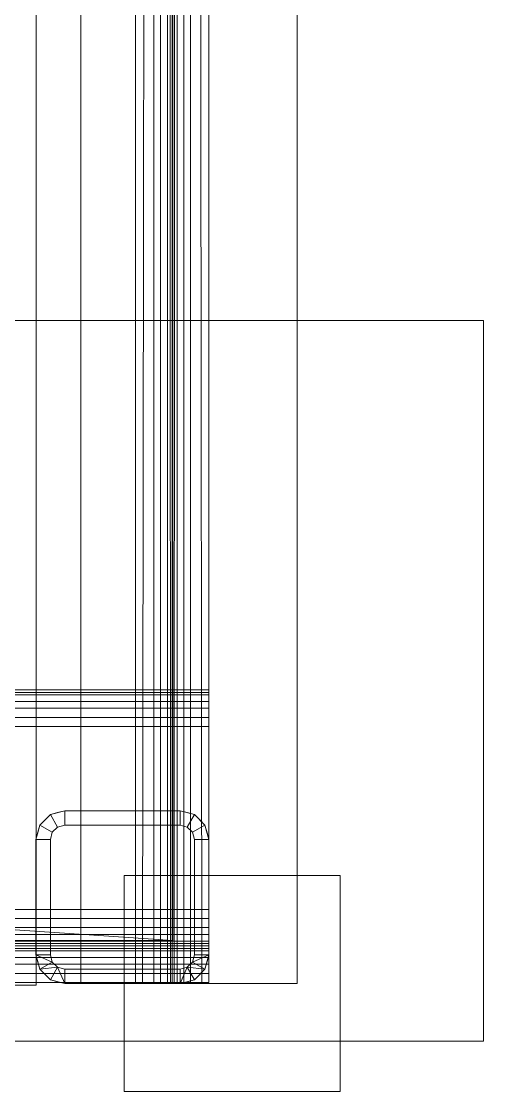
# Model space of a CAD drawing. Header units: millimetres. Extents: x 250 to 4397, y -1608 to 0.
# Drawn here: x 4064 to 4385, y -1485 to -742 of the extents above; entities that cross this region are included whole.
import ezdxf

# ---------------------------------------------------------------- set-up
doc = ezdxf.new("R2010")
doc.units = ezdxf.units.MM
for name, color, linetype, lineweight in [('A-FLOR', 192, 'Continuous', 9), ('A-FLOR-HRAL', 11, 'Continuous', 9), ('S-BEAM', 12, 'Continuous', 9), ('S-COLS', 52, 'Continuous', 9), ('S-FNDN', 32, 'Continuous', 9)]:
    doc.layers.add(name, color=color, linetype=linetype, lineweight=lineweight)

# ---------------------------------------------------------------- blocks, each defined once
blk = doc.blocks.new('Geländer - Familie1-974770-_3D_')
at = {"layer": 'A-FLOR-HRAL'}
for p, q in [((-75, -75), (-75, 75)), ((-75, 75), (75, 75)), ((75, 75), (75, -75)), ((75, -75), (-75, -75))]:
    blk.add_line(p, q, dxfattribs=at)
mesh = blk.add_polyface(dxfattribs=at)
corners = [(75, 75, 900), (-75, 75, 900), (-75, -75, 900), (75, -75, 900)]
mesh.append_faces([[corners[k] for k in face] for face in [(2, 3, 0, 1)]])
mesh = blk.add_polyface(dxfattribs=at)
corners = [(75, 75), (75, -75), (-75, -75), (-75, 75)]
mesh.append_faces([[corners[k] for k in face] for face in [(2, 3, 0, 1)]])
mesh = blk.add_polyface(dxfattribs=at)
corners = [(-75, 75, 900), (75, 75, 900), (75, 75), (-75, 75)]
mesh.append_faces([[corners[k] for k in face] for face in [(0, 1, 2, 3)]])
mesh = blk.add_polyface(dxfattribs=at)
corners = [(-75, -75, 900), (-75, 75, 900), (-75, 75), (-75, -75)]
mesh.append_faces([[corners[k] for k in face] for face in [(0, 1, 2, 3)]])
mesh = blk.add_polyface(dxfattribs=at)
corners = [(75, 75, 900), (75, -75, 900), (75, -75), (75, 75)]
mesh.append_faces([[corners[k] for k in face] for face in [(0, 1, 2, 3)]])
mesh = blk.add_polyface(dxfattribs=at)
corners = [(75, -75, 900), (-75, -75, 900), (-75, -75), (75, -75)]
mesh.append_faces([[corners[k] for k in face] for face in [(0, 1, 2, 3)]])

msp = doc.modelspace()

# ---------------------------------------------------------------- block references
at = {"rotation": 180}
msp.add_blockref('Geländer - Familie1-974770-_3D_', (4210.54, -1409.89, 4300), dxfattribs=at)

# ---------------------------------------------------------------- meshes
at = {"layer": 'A-FLOR'}
mesh = msp.add_polyface(dxfattribs=at)
corners = [(4169.3, -200, 4450), (4169.3, -1380, 4450), (444.3, -1380, 4450), (444.3, -200, 4450), (632.6, -439.25, 4450), (632.6, -1199.25, 4450), (1492.6, -1199.25, 4450), (1492.6, -439.25, 4450)]
mesh.append_faces([[corners[k] for k in face] for face in [(7, 0, 1, 6), (6, 1, 2, 5)]], dxfattribs={"vtx0": -1, "vtx2": -1})
mesh.append_faces([[corners[k] for k in face] for face in [(3, 0, 7, 4), (2, 3, 4, 5)]], dxfattribs={"vtx1": -1, "vtx3": -1})
mesh = msp.add_polyface(dxfattribs=at)
corners = [(4169.3, -1380, 4500), (4169.3, -200, 4500), (444.3, -200, 4500), (444.3, -1380, 4500), (632.6, -1199.25, 4500), (632.6, -439.25, 4500), (1492.6, -439.25, 4500), (1492.6, -1199.25, 4500)]
mesh.append_faces([[corners[k] for k in face] for face in [(3, 4, 5, 2), (6, 1, 2, 5)]], dxfattribs={"vtx0": -1, "vtx2": -1})
mesh.append_faces([[corners[k] for k in face] for face in [(3, 0, 7, 4), (6, 7, 0, 1)]], dxfattribs={"vtx1": -1, "vtx3": -1})
mesh = msp.add_polyface(dxfattribs=at)
corners = [(4169.3, -1380, 4450), (4169.3, -200, 4450), (4169.3, -200, 4500), (4169.3, -1380, 4500)]
mesh.append_faces([[corners[k] for k in face] for face in [(0, 1, 2, 3)]])
mesh = msp.add_polyface(dxfattribs=at)
corners = [(444.3, -1380, 4450), (4169.3, -1380, 4450), (4169.3, -1380, 4500), (444.3, -1380, 4500)]
mesh.append_faces([[corners[k] for k in face] for face in [(3, 0, 1, 2)]])
at = {"layer": 'A-FLOR-HRAL'}
mesh = msp.add_polyface(dxfattribs=at)
corners = [(4105.54, -1409.89, 5074.91), (4255.54, -1409.89, 5074.91), (4255.54, -125, 5074.91), (4105.54, -275, 5074.91)]
mesh.append_faces([[corners[k] for k in face] for face in [(3, 0, 1, 2)]])
mesh = msp.add_polyface(dxfattribs=at)
corners = [(4255.54, -1409.89, 4924.91), (4105.54, -1409.89, 4924.91), (4105.54, -275, 4924.91), (4255.54, -125, 4924.91)]
mesh.append_faces([[corners[k] for k in face] for face in [(0, 1, 2, 3)]])
mesh = msp.add_polyface(dxfattribs=at)
corners = [(4105.54, -1409.89, 4774.91), (4255.54, -1409.89, 4774.91), (4255.54, -125, 4774.91), (4105.54, -275, 4774.91)]
mesh.append_faces([[corners[k] for k in face] for face in [(3, 0, 1, 2)]])
mesh = msp.add_polyface(dxfattribs=at)
corners = [(4255.54, -1409.89, 4624.91), (4105.54, -1409.89, 4624.91), (4105.54, -275, 4624.91), (4255.54, -125, 4624.91)]
mesh.append_faces([[corners[k] for k in face] for face in [(0, 1, 2, 3)]])
mesh = msp.add_polyface(dxfattribs=at)
corners = [(4105.54, -1409.89, 4474.91), (4255.54, -1409.89, 4474.91), (4255.54, -125, 4474.91), (4105.54, -275, 4474.91)]
mesh.append_faces([[corners[k] for k in face] for face in [(3, 0, 1, 2)]])
mesh = msp.add_polyface(dxfattribs=at)
corners = [(4255.54, -1409.89, 4324.91), (4105.54, -1409.89, 4324.91), (4105.54, -275, 4324.91), (4255.54, -125, 4324.91)]
mesh.append_faces([[corners[k] for k in face] for face in [(0, 1, 2, 3)]])
mesh = msp.add_polyface(dxfattribs=at)
corners = [(4255.54, -1409.89, 5124.91), (4105.54, -1409.89, 5124.91), (4105.54, -275, 5124.91), (4255.54, -125, 5124.91)]
mesh.append_faces([[corners[k] for k in face] for face in [(0, 1, 2, 3)]])
mesh = msp.add_polyface(dxfattribs=at)
corners = [(4105.54, -1409.89, 5274.91), (4255.54, -1409.89, 5274.91), (4255.54, -125, 5274.91), (4105.54, -275, 5274.91)]
mesh.append_faces([[corners[k] for k in face] for face in [(3, 0, 1, 2)]])
mesh = msp.add_polyface(dxfattribs=at)
corners = [(4255.54, -1409.89, 5074.91), (4255.54, -1409.89, 4924.91), (4255.54, -125, 4924.91), (4255.54, -125, 5074.91)]
mesh.append_faces([[corners[k] for k in face] for face in [(0, 1, 2, 3)]])
mesh = msp.add_polyface(dxfattribs=at)
corners = [(4255.54, -1409.89, 4774.91), (4255.54, -1409.89, 4624.91), (4255.54, -125, 4624.91), (4255.54, -125, 4774.91)]
mesh.append_faces([[corners[k] for k in face] for face in [(0, 1, 2, 3)]])
mesh = msp.add_polyface(dxfattribs=at)
corners = [(4255.54, -1409.89, 4474.91), (4255.54, -1409.89, 4324.91), (4255.54, -125, 4324.91), (4255.54, -125, 4474.91)]
mesh.append_faces([[corners[k] for k in face] for face in [(0, 1, 2, 3)]])
mesh = msp.add_polyface(dxfattribs=at)
corners = [(4255.54, -1409.89, 5274.91), (4255.54, -1409.89, 5124.91), (4255.54, -125, 5124.91), (4255.54, -125, 5274.91)]
mesh.append_faces([[corners[k] for k in face] for face in [(0, 1, 2, 3)]])
mesh = msp.add_polyface(dxfattribs=at)
corners = [(4105.54, -1409.89, 4924.91), (4105.54, -1409.89, 5074.91), (4105.54, -275, 5074.91), (4105.54, -275, 4924.91)]
mesh.append_faces([[corners[k] for k in face] for face in [(0, 1, 2, 3)]])
mesh = msp.add_polyface(dxfattribs=at)
corners = [(4105.54, -1409.89, 4624.91), (4105.54, -1409.89, 4774.91), (4105.54, -275, 4774.91), (4105.54, -275, 4624.91)]
mesh.append_faces([[corners[k] for k in face] for face in [(0, 1, 2, 3)]])
mesh = msp.add_polyface(dxfattribs=at)
corners = [(4105.54, -1409.89, 4324.91), (4105.54, -1409.89, 4474.91), (4105.54, -275, 4474.91), (4105.54, -275, 4324.91)]
mesh.append_faces([[corners[k] for k in face] for face in [(0, 1, 2, 3)]])
mesh = msp.add_polyface(dxfattribs=at)
corners = [(4105.54, -1409.89, 5124.91), (4105.54, -1409.89, 5274.91), (4105.54, -275, 5274.91), (4105.54, -275, 5124.91)]
mesh.append_faces([[corners[k] for k in face] for face in [(0, 1, 2, 3)]])
mesh = msp.add_polyface(dxfattribs=at)
corners = [(4255.54, -1409.89, 5074.91), (4105.54, -1409.89, 5074.91), (4105.54, -1409.89, 4924.91), (4255.54, -1409.89, 4924.91)]
mesh.append_faces([[corners[k] for k in face] for face in [(1, 2, 3, 0)]])
mesh = msp.add_polyface(dxfattribs=at)
corners = [(4255.54, -1409.89, 4774.91), (4105.54, -1409.89, 4774.91), (4105.54, -1409.89, 4624.91), (4255.54, -1409.89, 4624.91)]
mesh.append_faces([[corners[k] for k in face] for face in [(2, 3, 0, 1)]])
mesh = msp.add_polyface(dxfattribs=at)
corners = [(4255.54, -1409.89, 4474.91), (4105.54, -1409.89, 4474.91), (4105.54, -1409.89, 4324.91), (4255.54, -1409.89, 4324.91)]
mesh.append_faces([[corners[k] for k in face] for face in [(2, 3, 0, 1)]])
mesh = msp.add_polyface(dxfattribs=at)
corners = [(4105.54, -1409.89, 5274.91), (4105.54, -1409.89, 5124.91), (4255.54, -1409.89, 5124.91), (4255.54, -1409.89, 5274.91)]
mesh.append_faces([[corners[k] for k in face] for face in [(0, 1, 2, 3)]])
at = {"layer": 'S-BEAM'}
mesh = msp.add_polyface(dxfattribs=at)
corners = [(3991.3, -184.26, 4300), (4194.3, -184.26, 4300), (4194.3, -1409.26, 4300), (3991.3, -1409.26, 4300)]
mesh.append_faces([[corners[k] for k in face] for face in [(0, 1, 2, 3)]])
mesh = msp.add_polyface(dxfattribs=at)
corners = [(4143.5, -184.26, 4325.4), (4016.7, -184.26, 4325.4), (4016.7, -1409.26, 4325.4), (4143.5, -1409.26, 4325.4)]
mesh.append_faces([[corners[k] for k in face] for face in [(0, 1, 2, 3)]])
mesh = msp.add_polyface(dxfattribs=at)
corners = [(4168.9, -184.26, 4350.8), (4165.5, -184.26, 4338.1), (4156.2, -184.26, 4328.8), (4143.5, -184.26, 4325.4), (4143.5, -1409.26, 4325.4), (4156.2, -1409.26, 4328.8), (4165.5, -1409.26, 4338.1), (4168.9, -1409.26, 4350.8), (4148.36, -1409.26, 4326.7), (4149.85, -184.26, 4327.1), (4160.85, -1409.26, 4333.45), (4160.85, -184.26, 4333.45), (4167.6, -1409.26, 4345.93), (4167.2, -184.26, 4344.45)]
mesh.append_faces([[corners[k] for k in face] for face in [(5, 2, 9, 8), (6, 1, 11, 10), (2, 5, 10, 11)]], dxfattribs={"vtx0": -1, "vtx2": -1})
mesh.append_faces([[corners[k] for k in face] for face in [(0, 13, 12, 7)]], dxfattribs={"vtx1": -1})
mesh.append_faces([[corners[k] for k in face] for face in [(13, 1, 6, 12)]], dxfattribs={"vtx1": -1, "vtx3": -1})
mesh.append_faces([[corners[k] for k in face] for face in [(3, 4, 8, 9)]], dxfattribs={"vtx2": -1})
mesh = msp.add_polyface(dxfattribs=at)
corners = [(4168.9, -184.26, 4477.6), (4168.9, -184.26, 4350.8), (4168.9, -1409.26, 4350.8), (4168.9, -1409.26, 4477.6)]
mesh.append_faces([[corners[k] for k in face] for face in [(0, 1, 2, 3)]])
mesh = msp.add_polyface(dxfattribs=at)
corners = [(4194.3, -184.26, 4503), (4181.6, -184.26, 4499.6), (4172.3, -184.26, 4490.3), (4168.9, -184.26, 4477.6), (4168.9, -1409.26, 4477.6), (4172.3, -1409.26, 4490.3), (4181.6, -1409.26, 4499.6), (4194.3, -1409.26, 4503), (4189.43, -1409.26, 4501.7), (4187.95, -184.26, 4501.3), (4176.95, -1409.26, 4494.95), (4176.95, -184.26, 4494.95), (4170.2, -1409.26, 4482.47), (4170.6, -184.26, 4483.95)]
mesh.append_faces([[corners[k] for k in face] for face in [(12, 13, 3, 4)]], dxfattribs={"vtx0": -1})
mesh.append_faces([[corners[k] for k in face] for face in [(10, 11, 2, 5), (5, 2, 13, 12), (11, 10, 6, 1)]], dxfattribs={"vtx0": -1, "vtx2": -1})
mesh.append_faces([[corners[k] for k in face] for face in [(9, 1, 6, 8)]], dxfattribs={"vtx1": -1, "vtx3": -1})
mesh.append_faces([[corners[k] for k in face] for face in [(8, 7, 0, 9)]], dxfattribs={"vtx3": -1})
mesh = msp.add_polyface(dxfattribs=at)
corners = [(4194.3, -184.26, 4300), (4194.3, -184.26, 4503), (4194.3, -1409.26, 4503), (4194.3, -1409.26, 4300)]
mesh.append_faces([[corners[k] for k in face] for face in [(0, 1, 2, 3)]])
mesh = msp.add_polyface(dxfattribs=at)
corners = [(4074.43, -1411, 2239.99), (4054.43, -1411, 2239.99), (4054.43, -191, 2239.99), (4074.43, -191, 2239.99)]
mesh.append_faces([[corners[k] for k in face] for face in [(0, 1, 2, 3)]])
mesh = msp.add_polyface(dxfattribs=at)
corners = [(4054.43, -1411, 2359.99), (4074.43, -1411, 2359.99), (4074.43, -191, 2359.99), (4054.43, -191, 2359.99)]
mesh.append_faces([[corners[k] for k in face] for face in [(0, 1, 2, 3)]])
mesh = msp.add_polyface(dxfattribs=at)
corners = [(4074.43, -1411, 2359.99), (4074.43, -1411, 2239.99), (4074.43, -191, 2239.99), (4074.43, -191, 2359.99)]
mesh.append_faces([[corners[k] for k in face] for face in [(3, 0, 1, 2)]])
mesh = msp.add_polyface(dxfattribs=at)
corners = [(4194.3, -1206.26, 4300), (4194.3, -1409.26, 4300), (434.3, -1409.26, 4300), (434.3, -1206.26, 4300)]
mesh.append_faces([[corners[k] for k in face] for face in [(0, 1, 2, 3)]])
mesh = msp.add_polyface(dxfattribs=at)
corners = [(4194.3, -1231.66, 4325.4), (4194.3, -1218.96, 4322), (4194.3, -1209.66, 4312.7), (4194.3, -1206.26, 4300), (434.3, -1206.26, 4300), (434.3, -1209.66, 4312.7), (434.3, -1218.96, 4322), (434.3, -1231.66, 4325.4), (434.3, -1225.32, 4323.7), (4194.3, -1225.31, 4323.7), (434.3, -1214.31, 4317.35), (4194.3, -1214.31, 4317.35), (434.3, -1207.96, 4306.34), (4194.3, -1207.96, 4306.35)]
mesh.append_faces([[corners[k] for k in face] for face in [(12, 13, 3, 4)]], dxfattribs={"vtx0": -1})
mesh.append_faces([[corners[k] for k in face] for face in [(10, 11, 2, 5), (5, 2, 13, 12), (11, 10, 6, 1)]], dxfattribs={"vtx0": -1, "vtx2": -1})
mesh.append_faces([[corners[k] for k in face] for face in [(9, 1, 6, 8)]], dxfattribs={"vtx1": -1, "vtx3": -1})
mesh.append_faces([[corners[k] for k in face] for face in [(8, 7, 0, 9)]], dxfattribs={"vtx3": -1})
mesh = msp.add_polyface(dxfattribs=at)
corners = [(4194.3, -1409.26, 4503), (4194.3, -1409.26, 4300), (4194.3, -1206.26, 4300), (4194.3, -1209.66, 4312.7), (4194.3, -1218.96, 4322), (4194.3, -1231.66, 4325.4), (4194.3, -1358.46, 4325.4), (4194.3, -1371.16, 4328.8), (4194.3, -1380.45, 4338.1), (4194.3, -1383.86, 4350.8), (4194.3, -1383.86, 4477.6), (4194.3, -1387.26, 4490.3), (4194.3, -1396.56, 4499.6)]
mesh.append_faces([[corners[k] for k in face] for face in [(7, 1, 6), (9, 1, 8)]], dxfattribs={"vtx0": -1, "vtx1": -1})
mesh.append_faces([[corners[k] for k in face] for face in [(6, 1, 2, 5), (1, 7, 8)]], dxfattribs={"vtx0": -1, "vtx2": -1})
mesh.append_faces([[corners[k] for k in face] for face in [(9, 10, 0, 1)]], dxfattribs={"vtx1": -1, "vtx3": -1})
mesh.append_faces([[corners[k] for k in face] for face in [(11, 12, 0, 10)]], dxfattribs={"vtx2": -1})
mesh.append_faces([[corners[k] for k in face] for face in [(2, 3, 4, 5)]], dxfattribs={"vtx3": -1})
mesh = msp.add_polyface(dxfattribs=at)
corners = [(4194.3, -1358.46, 4325.4), (4194.3, -1231.66, 4325.4), (434.3, -1231.66, 4325.4), (434.3, -1358.46, 4325.4)]
mesh.append_faces([[corners[k] for k in face] for face in [(0, 1, 2, 3)]])
mesh = msp.add_polyface(dxfattribs=at)
corners = [(4194.3, -1383.86, 4350.8), (4194.3, -1380.45, 4338.1), (4194.3, -1371.16, 4328.8), (4194.3, -1358.46, 4325.4), (434.3, -1358.46, 4325.4), (434.3, -1371.16, 4328.8), (434.3, -1380.45, 4338.1), (434.3, -1383.86, 4350.8), (434.3, -1364.8, 4327.1), (4194.3, -1364.81, 4327.1), (434.3, -1375.81, 4333.45), (4194.3, -1375.81, 4333.45), (434.3, -1382.16, 4344.46), (4194.3, -1382.16, 4344.45)]
mesh.append_faces([[corners[k] for k in face] for face in [(5, 2, 9, 8), (6, 1, 11, 10), (2, 5, 10, 11)]], dxfattribs={"vtx0": -1, "vtx2": -1})
mesh.append_faces([[corners[k] for k in face] for face in [(0, 13, 12, 7)]], dxfattribs={"vtx1": -1})
mesh.append_faces([[corners[k] for k in face] for face in [(13, 1, 6, 12)]], dxfattribs={"vtx1": -1, "vtx3": -1})
mesh.append_faces([[corners[k] for k in face] for face in [(3, 4, 8, 9)]], dxfattribs={"vtx2": -1})
mesh = msp.add_polyface(dxfattribs=at)
corners = [(4194.3, -1383.86, 4477.6), (4194.3, -1383.86, 4350.8), (434.3, -1383.86, 4350.8), (434.3, -1383.86, 4477.6)]
mesh.append_faces([[corners[k] for k in face] for face in [(1, 2, 3, 0)]])
mesh = msp.add_polyface(dxfattribs=at)
corners = [(4194.3, -1409.26, 4503), (4194.3, -1396.56, 4499.6), (4194.3, -1387.26, 4490.3), (4194.3, -1383.86, 4477.6), (434.3, -1383.86, 4477.6), (434.3, -1387.26, 4490.3), (434.3, -1396.56, 4499.6), (434.3, -1409.26, 4503), (434.3, -1402.92, 4501.3), (4194.3, -1402.91, 4501.3), (434.3, -1391.91, 4494.95), (4194.3, -1391.91, 4494.95), (434.3, -1385.56, 4483.94), (4194.3, -1385.56, 4483.95)]
mesh.append_faces([[corners[k] for k in face] for face in [(12, 13, 3, 4)]], dxfattribs={"vtx0": -1})
mesh.append_faces([[corners[k] for k in face] for face in [(10, 11, 2, 5), (5, 2, 13, 12), (11, 10, 6, 1)]], dxfattribs={"vtx0": -1, "vtx2": -1})
mesh.append_faces([[corners[k] for k in face] for face in [(9, 1, 6, 8)]], dxfattribs={"vtx1": -1, "vtx3": -1})
mesh.append_faces([[corners[k] for k in face] for face in [(8, 7, 0, 9)]], dxfattribs={"vtx3": -1})
mesh = msp.add_polyface(dxfattribs=at)
corners = [(4194.3, -1409.26, 4300), (4194.3, -1409.26, 4503), (434.3, -1409.26, 4503), (434.3, -1409.26, 4300)]
mesh.append_faces([[corners[k] for k in face] for face in [(0, 1, 2, 3)]])
mesh = msp.add_polyface(dxfattribs=at)
corners = [(4194.3, -1409.26, 4503), (4181.6, -1409.26, 4499.6), (4172.3, -1409.26, 4490.3), (4168.9, -1409.26, 4477.6), (4168.9, -1409.26, 4350.8), (4165.5, -1409.26, 4338.1), (4156.2, -1409.26, 4328.8), (4143.5, -1409.26, 4325.4), (4016.7, -1409.26, 4325.4), (4004, -1409.26, 4322), (3994.7, -1409.26, 4312.7), (3991.3, -1409.26, 4300), (4194.3, -1409.26, 4300)]
mesh.append_faces([[corners[k] for k in face] for face in [(7, 12, 6), (5, 12, 4)]], dxfattribs={"vtx0": -1, "vtx1": -1})
mesh.append_faces([[corners[k] for k in face] for face in [(0, 3, 4, 12)]], dxfattribs={"vtx0": -1, "vtx2": -1})
mesh.append_faces([[corners[k] for k in face] for face in [(5, 6, 12)]], dxfattribs={"vtx1": -1, "vtx2": -1})
mesh.append_faces([[corners[k] for k in face] for face in [(11, 12, 7, 8)]], dxfattribs={"vtx1": -1, "vtx3": -1})
mesh.append_faces([[corners[k] for k in face] for face in [(9, 10, 11, 8)]], dxfattribs={"vtx2": -1})
mesh.append_faces([[corners[k] for k in face] for face in [(0, 1, 2, 3)]], dxfattribs={"vtx3": -1})
mesh = msp.add_polyface(dxfattribs=at)
corners = [(4054.43, -1411, 2359.99), (4054.43, -1411, 2239.99), (4074.43, -1411, 2239.99), (4074.43, -1411, 2359.99)]
mesh.append_faces([[corners[k] for k in face] for face in [(1, 2, 3, 0)]])
at = {"layer": 'S-COLS'}
mesh = msp.add_polyface(dxfattribs=at)
corners = [(4174.3, -1290), (4184.3, -1292.68), (4191.62, -1300), (4194.3, -1310), (4194.3, -1390), (4191.62, -1400), (4184.3, -1407.32), (4174.3, -1410), (4094.3, -1410), (4084.3, -1407.32), (4076.98, -1400), (4074.3, -1390), (4074.3, -1310), (4076.98, -1300), (4084.3, -1292.68), (4094.3, -1290), (4174.3, -1300), (4094.3, -1300), (4089.3, -1301.34), (4085.64, -1305), (4084.3, -1310), (4084.3, -1390), (4085.64, -1395), (4089.3, -1398.66), (4094.3, -1400), (4174.3, -1400), (4179.3, -1398.66), (4182.96, -1395), (4184.3, -1390), (4184.3, -1310), (4182.96, -1305), (4179.3, -1301.34)]
mesh.append_faces([[corners[k] for k in face] for face in [(24, 8, 23), (23, 10, 22), (6, 26, 5)]], dxfattribs={"vtx0": -1, "vtx1": -1})
mesh.append_faces([[corners[k] for k in face] for face in [(12, 20, 21, 11), (19, 13, 14, 18), (15, 17, 18, 14), (22, 10, 11, 21), (8, 24, 25, 7), (30, 2, 3, 29), (26, 6, 7, 25), (5, 26, 27, 4)]], dxfattribs={"vtx0": -1, "vtx2": -1})
mesh.append_faces([[corners[k] for k in face] for face in [(9, 10, 23, 8), (27, 28, 4)]], dxfattribs={"vtx1": -1, "vtx2": -1})
mesh.append_faces([[corners[k] for k in face] for face in [(12, 13, 19, 20), (16, 17, 15, 0), (31, 16, 0, 1), (30, 31, 1, 2), (28, 29, 3, 4)]], dxfattribs={"vtx1": -1, "vtx3": -1})
mesh = msp.add_polyface(dxfattribs=at)
corners = [(4074.3, -1310, 4300), (4076.98, -1300, 4300), (4084.3, -1292.68, 4300), (4094.3, -1290, 4300), (4094.3, -1290), (4084.3, -1292.68), (4076.98, -1300), (4074.3, -1310), (4090.43, -1291.04), (4089.3, -1291.34, 4300), (4080.64, -1296.34, 4300), (4080.64, -1296.34), (4075.34, -1306.13, 4300), (4075.64, -1305)]
mesh.append_faces([[corners[k] for k in face] for face in [(8, 9, 3, 4)]], dxfattribs={"vtx0": -1})
mesh.append_faces([[corners[k] for k in face] for face in [(13, 1, 6)]], dxfattribs={"vtx0": -1, "vtx1": -1})
mesh.append_faces([[corners[k] for k in face] for face in [(5, 2, 9, 8), (6, 1, 10)]], dxfattribs={"vtx0": -1, "vtx2": -1})
mesh.append_faces([[corners[k] for k in face] for face in [(5, 11, 2)]], dxfattribs={"vtx1": -1, "vtx2": -1})
mesh.append_faces([[corners[k] for k in face] for face in [(11, 6, 10, 2), (13, 7, 12, 1)]], dxfattribs={"vtx1": -1, "vtx3": -1})
mesh.append_faces([[corners[k] for k in face] for face in [(7, 0, 12)]], dxfattribs={"vtx2": -1})
mesh = msp.add_polyface(dxfattribs=at)
corners = [(4174.3, -1290, 4300), (4094.3, -1290, 4300), (4084.3, -1292.68, 4300), (4076.98, -1300, 4300), (4074.3, -1310, 4300), (4074.3, -1390, 4300), (4076.98, -1400, 4300), (4084.3, -1407.32, 4300), (4094.3, -1410, 4300), (4174.3, -1410, 4300), (4184.3, -1407.32, 4300), (4191.62, -1400, 4300), (4194.3, -1390, 4300), (4194.3, -1310, 4300), (4191.62, -1300, 4300), (4184.3, -1292.68, 4300), (4174.3, -1300, 4300), (4179.3, -1301.34, 4300), (4182.96, -1305, 4300), (4184.3, -1310, 4300), (4184.3, -1390, 4300), (4182.96, -1395, 4300), (4179.3, -1398.66, 4300), (4174.3, -1400, 4300), (4094.3, -1400, 4300), (4089.3, -1398.66, 4300), (4085.64, -1395, 4300), (4084.3, -1390, 4300), (4084.3, -1310, 4300), (4085.64, -1305, 4300), (4089.3, -1301.34, 4300), (4094.3, -1300, 4300)]
mesh.append_faces([[corners[k] for k in face] for face in [(23, 9, 22), (22, 11, 21), (7, 25, 6)]], dxfattribs={"vtx0": -1, "vtx1": -1})
mesh.append_faces([[corners[k] for k in face] for face in [(13, 19, 20, 12), (18, 14, 15, 17), (0, 16, 17, 15), (21, 11, 12, 20), (9, 23, 24, 8), (29, 3, 4, 28), (25, 7, 8, 24), (6, 25, 26, 5)]], dxfattribs={"vtx0": -1, "vtx2": -1})
mesh.append_faces([[corners[k] for k in face] for face in [(10, 11, 22, 9), (26, 27, 5)]], dxfattribs={"vtx1": -1, "vtx2": -1})
mesh.append_faces([[corners[k] for k in face] for face in [(13, 14, 18, 19), (31, 16, 0, 1), (30, 31, 1, 2), (29, 30, 2, 3), (27, 28, 4, 5)]], dxfattribs={"vtx1": -1, "vtx3": -1})
mesh = msp.add_polyface(dxfattribs=at)
corners = [(4094.3, -1290, 4300), (4174.3, -1290, 4300), (4174.3, -1290), (4094.3, -1290)]
mesh.append_faces([[corners[k] for k in face] for face in [(3, 0, 1, 2)]])
mesh = msp.add_polyface(dxfattribs=at)
corners = [(4174.3, -1290, 4300), (4184.3, -1292.68, 4300), (4191.62, -1300, 4300), (4194.3, -1310, 4300), (4194.3, -1310), (4191.62, -1300), (4184.3, -1292.68), (4174.3, -1290), (4193.26, -1306.13), (4192.96, -1305, 4300), (4187.96, -1296.34, 4300), (4187.96, -1296.34), (4178.17, -1291.04, 4300), (4179.3, -1291.34)]
mesh.append_faces([[corners[k] for k in face] for face in [(8, 9, 3, 4)]], dxfattribs={"vtx0": -1})
mesh.append_faces([[corners[k] for k in face] for face in [(13, 1, 6)]], dxfattribs={"vtx0": -1, "vtx1": -1})
mesh.append_faces([[corners[k] for k in face] for face in [(5, 2, 9, 8), (6, 1, 10)]], dxfattribs={"vtx0": -1, "vtx2": -1})
mesh.append_faces([[corners[k] for k in face] for face in [(5, 11, 2)]], dxfattribs={"vtx1": -1, "vtx2": -1})
mesh.append_faces([[corners[k] for k in face] for face in [(11, 6, 10, 2), (13, 7, 12, 1)]], dxfattribs={"vtx1": -1, "vtx3": -1})
mesh.append_faces([[corners[k] for k in face] for face in [(7, 0, 12)]], dxfattribs={"vtx2": -1})
mesh = msp.add_polyface(dxfattribs=at)
corners = [(4094.3, -1300, 4300), (4089.3, -1301.34, 4300), (4085.64, -1305, 4300), (4084.3, -1310, 4300), (4084.3, -1310), (4085.64, -1305), (4089.3, -1301.34), (4094.3, -1300)]
mesh.append_faces([[corners[k] for k in face] for face in [(5, 2, 3, 4)]], dxfattribs={"vtx0": -1})
mesh.append_faces([[corners[k] for k in face] for face in [(2, 5, 6, 1)]], dxfattribs={"vtx0": -1, "vtx2": -1})
mesh.append_faces([[corners[k] for k in face] for face in [(7, 0, 1, 6)]], dxfattribs={"vtx2": -1})
mesh = msp.add_polyface(dxfattribs=at)
corners = [(4174.3, -1300, 4300), (4094.3, -1300, 4300), (4094.3, -1300), (4174.3, -1300)]
mesh.append_faces([[corners[k] for k in face] for face in [(3, 0, 1, 2)]])
mesh = msp.add_polyface(dxfattribs=at)
corners = [(4184.3, -1310, 4300), (4182.96, -1305, 4300), (4179.3, -1301.34, 4300), (4174.3, -1300, 4300), (4174.3, -1300), (4179.3, -1301.34), (4182.96, -1305), (4184.3, -1310)]
mesh.append_faces([[corners[k] for k in face] for face in [(5, 2, 3, 4)]], dxfattribs={"vtx0": -1})
mesh.append_faces([[corners[k] for k in face] for face in [(2, 5, 6, 1)]], dxfattribs={"vtx0": -1, "vtx2": -1})
mesh.append_faces([[corners[k] for k in face] for face in [(7, 0, 1, 6)]], dxfattribs={"vtx2": -1})
mesh = msp.add_polyface(dxfattribs=at)
corners = [(4074.3, -1390, 4300), (4074.3, -1310, 4300), (4074.3, -1310), (4074.3, -1390)]
mesh.append_faces([[corners[k] for k in face] for face in [(0, 1, 2, 3)]])
mesh = msp.add_polyface(dxfattribs=at)
corners = [(4084.3, -1310, 4300), (4084.3, -1390, 4300), (4084.3, -1390), (4084.3, -1310)]
mesh.append_faces([[corners[k] for k in face] for face in [(0, 1, 2, 3)]])
mesh = msp.add_polyface(dxfattribs=at)
corners = [(4184.3, -1390, 4300), (4184.3, -1310, 4300), (4184.3, -1310), (4184.3, -1390)]
mesh.append_faces([[corners[k] for k in face] for face in [(3, 0, 1, 2)]])
mesh = msp.add_polyface(dxfattribs=at)
corners = [(4194.3, -1310, 4300), (4194.3, -1390, 4300), (4194.3, -1390), (4194.3, -1310)]
mesh.append_faces([[corners[k] for k in face] for face in [(0, 1, 2, 3)]])
mesh = msp.add_polyface(dxfattribs=at)
corners = [(4094.3, -1410, 4300), (4084.3, -1407.32, 4300), (4076.98, -1400, 4300), (4074.3, -1390, 4300), (4074.3, -1390), (4076.98, -1400), (4084.3, -1407.32), (4094.3, -1410), (4075.34, -1393.87), (4075.64, -1395, 4300), (4080.64, -1403.66, 4300), (4080.64, -1403.66), (4090.43, -1408.96, 4300), (4089.3, -1408.66)]
mesh.append_faces([[corners[k] for k in face] for face in [(8, 9, 3, 4)]], dxfattribs={"vtx0": -1})
mesh.append_faces([[corners[k] for k in face] for face in [(13, 1, 6)]], dxfattribs={"vtx0": -1, "vtx1": -1})
mesh.append_faces([[corners[k] for k in face] for face in [(5, 2, 9, 8), (6, 1, 10)]], dxfattribs={"vtx0": -1, "vtx2": -1})
mesh.append_faces([[corners[k] for k in face] for face in [(5, 11, 2)]], dxfattribs={"vtx1": -1, "vtx2": -1})
mesh.append_faces([[corners[k] for k in face] for face in [(11, 6, 10, 2), (13, 7, 12, 1)]], dxfattribs={"vtx1": -1, "vtx3": -1})
mesh.append_faces([[corners[k] for k in face] for face in [(7, 0, 12)]], dxfattribs={"vtx2": -1})
mesh = msp.add_polyface(dxfattribs=at)
corners = [(4084.3, -1390, 4300), (4085.64, -1395, 4300), (4089.3, -1398.66, 4300), (4094.3, -1400, 4300), (4094.3, -1400), (4089.3, -1398.66), (4085.64, -1395), (4084.3, -1390)]
mesh.append_faces([[corners[k] for k in face] for face in [(5, 2, 3, 4)]], dxfattribs={"vtx0": -1})
mesh.append_faces([[corners[k] for k in face] for face in [(2, 5, 6, 1)]], dxfattribs={"vtx0": -1, "vtx2": -1})
mesh.append_faces([[corners[k] for k in face] for face in [(7, 0, 1, 6)]], dxfattribs={"vtx2": -1})
mesh = msp.add_polyface(dxfattribs=at)
corners = [(4194.3, -1390, 4300), (4191.62, -1400, 4300), (4184.3, -1407.32, 4300), (4174.3, -1410, 4300), (4174.3, -1410), (4184.3, -1407.32), (4191.62, -1400), (4194.3, -1390), (4178.17, -1408.96), (4179.3, -1408.66, 4300), (4187.96, -1403.66, 4300), (4187.96, -1403.66), (4193.26, -1393.87, 4300), (4192.96, -1395)]
mesh.append_faces([[corners[k] for k in face] for face in [(8, 9, 3, 4)]], dxfattribs={"vtx0": -1})
mesh.append_faces([[corners[k] for k in face] for face in [(13, 1, 6)]], dxfattribs={"vtx0": -1, "vtx1": -1})
mesh.append_faces([[corners[k] for k in face] for face in [(5, 2, 9, 8), (6, 1, 10)]], dxfattribs={"vtx0": -1, "vtx2": -1})
mesh.append_faces([[corners[k] for k in face] for face in [(5, 11, 2)]], dxfattribs={"vtx1": -1, "vtx2": -1})
mesh.append_faces([[corners[k] for k in face] for face in [(11, 6, 10, 2), (13, 7, 12, 1)]], dxfattribs={"vtx1": -1, "vtx3": -1})
mesh.append_faces([[corners[k] for k in face] for face in [(7, 0, 12)]], dxfattribs={"vtx2": -1})
mesh = msp.add_polyface(dxfattribs=at)
corners = [(4174.3, -1400, 4300), (4179.3, -1398.66, 4300), (4182.96, -1395, 4300), (4184.3, -1390, 4300), (4184.3, -1390), (4182.96, -1395), (4179.3, -1398.66), (4174.3, -1400)]
mesh.append_faces([[corners[k] for k in face] for face in [(5, 2, 3, 4)]], dxfattribs={"vtx0": -1})
mesh.append_faces([[corners[k] for k in face] for face in [(2, 5, 6, 1)]], dxfattribs={"vtx0": -1, "vtx2": -1})
mesh.append_faces([[corners[k] for k in face] for face in [(7, 0, 1, 6)]], dxfattribs={"vtx2": -1})
mesh = msp.add_polyface(dxfattribs=at)
corners = [(4094.3, -1400, 4300), (4174.3, -1400, 4300), (4174.3, -1400), (4094.3, -1400)]
mesh.append_faces([[corners[k] for k in face] for face in [(3, 0, 1, 2)]])
mesh = msp.add_polyface(dxfattribs=at)
corners = [(4174.3, -1410, 4300), (4094.3, -1410, 4300), (4094.3, -1410), (4174.3, -1410)]
mesh.append_faces([[corners[k] for k in face] for face in [(3, 0, 1, 2)]])
at = {"layer": 'S-FNDN'}
mesh = msp.add_polyface(dxfattribs=at)
corners = [(4385, -950), (3885, -950), (3885, -1450), (4385, -1450)]
mesh.append_faces([[corners[k] for k in face] for face in [(3, 0, 1, 2)]])
mesh = msp.add_polyface(dxfattribs=at)
corners = [(4385, -950, -250), (4385, -1450, -250), (3885, -1450, -250), (3885, -950, -250)]
mesh.append_faces([[corners[k] for k in face] for face in [(2, 3, 0, 1)]])
mesh = msp.add_polyface(dxfattribs=at)
corners = [(3885, -950), (4385, -950), (4385, -950, -250), (3885, -950, -250)]
mesh.append_faces([[corners[k] for k in face] for face in [(3, 0, 1, 2)]])
mesh = msp.add_polyface(dxfattribs=at)
corners = [(4385, -950), (4385, -1450), (4385, -1450, -250), (4385, -950, -250)]
mesh.append_faces([[corners[k] for k in face] for face in [(0, 1, 2, 3)]])
mesh = msp.add_polyface(dxfattribs=at)
corners = [(4385, -1450), (3885, -1450), (3885, -1450, -250), (4385, -1450, -250)]
mesh.append_faces([[corners[k] for k in face] for face in [(3, 0, 1, 2)]])

doc.saveas('drawing.dxf')
